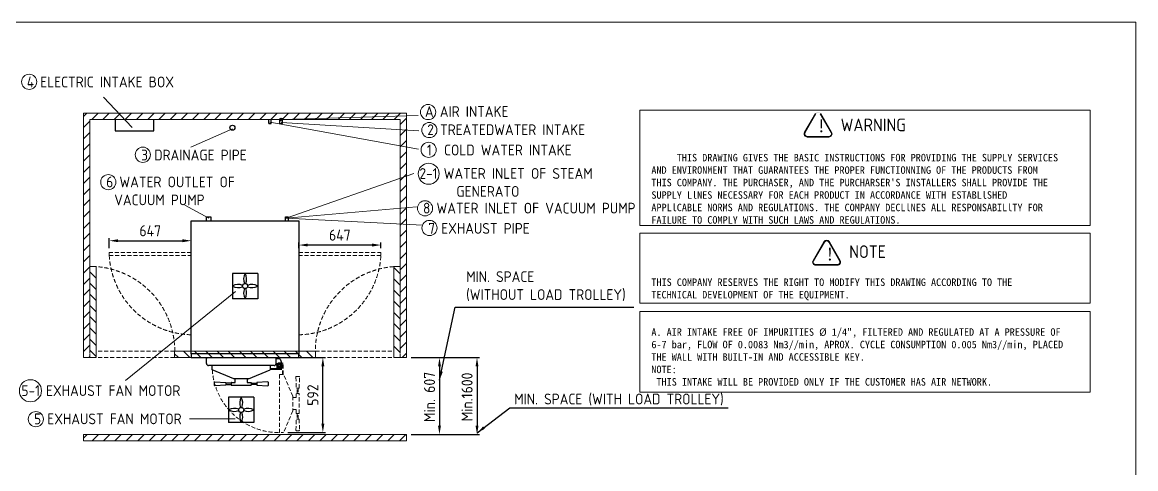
# Model space of a CAD drawing. Header units: millimetres. Extents: x -1024939 to -215729, y -20981 to -2215.
# Drawn here: x -388660 to -379871, y -9539 to -6015 of the extents above; entities that cross this region are included whole.
import ezdxf

# ---------------------------------------------------------------- set-up
doc = ezdxf.new("R2010")
doc.units = ezdxf.units.MM
doc.header["$MEASUREMENT"] = 0
doc.linetypes.add('HIDDEN', pattern=[9.525, 6.35, -3.175])
doc.layers.get('0').update_dxf_attribs({"lineweight": 25})
for name, color, linetype, lineweight in [('D', 3, 'Continuous', 13), ('DIM', 3, 'Continuous', 9), ('F', 7, 'Continuous', 15), ('H', 2, 'HIDDEN', 15), ('S', 4, 'Continuous', 15)]:
    doc.layers.add(name, color=color, linetype=linetype, lineweight=lineweight)
doc.styles.get("Standard").update_dxf_attribs({"font": 'KAIU.TTF'})
doc.styles.add('STU25', font='isocp2.shx')
doc.dimstyles.new('STU25', dxfattribs={"dimscale": 35, "dimtxt": 2.5, "dimasz": 2, "dimexe": 0.6, "dimexo": 1, "dimgap": 1, "dimtad": 1, "dimdsep": 46, "dimtxsty": 'STU25', "dimcen": 2, "dimazin": 2, "dimtfac": 1, "dimtmove": 0, "dimatfit": 3, "dimfxl": 0, "dimtolj": 1, "dimtzin": 0, "dimarcsym": 0})
doc.dimstyles.new('STU25$7', dxfattribs={"dimscale": 35, "dimtxt": 2.5, "dimasz": 2, "dimexe": 1.25, "dimexo": 0.625, "dimgap": 1, "dimtad": 0, "dimdec": 4, "dimdsep": 46, "dimtxsty": 'STU25', "dimcen": 2.5, "dimazin": 2, "dimtfac": 1, "dimtdec": 4, "dimtmove": 0, "dimatfit": 3, "dimfxl": 0, "dimtolj": 1, "dimtzin": 0, "dimarcsym": 0})

# ---------------------------------------------------------------- blocks, each defined once
blk = doc.blocks.new('*D9')
at = {"layer": 'D', "color": 0, "lineweight": -2}
for p, q in [((-385591.2, -8661.7), (-385345.5, -8661.7)), ((-385366.5, -8731.7), (-385366.5, -9198.7)), ((-385591.2, -9268.7), (-385345.5, -9268.7))]:
    blk.add_line(p, q, dxfattribs=at)
at = {"layer": 'D', "color": 0}
for points in [[(-385354.8, -8731.7), (-385378.2, -8731.7), (-385366.5, -8661.7)], [(-385378.2, -9198.7), (-385354.8, -9198.7), (-385366.5, -9268.7)]]:
    blk.add_solid(points, dxfattribs=at)
at = {"layer": 'Defpoints', "color": 0}
for p in [(-385626.2, -8661.7), (-385626.2, -9268.7), (-385366.5, -9268.7)]:
    blk.add_point(p, dxfattribs=at)
at = {"layer": 'D', "color": 0, "insert": (-385445.2, -8972.7), "char_height": 87.5, "attachment_point": 5, "rotation": 90, "style": 'STU25'}
blk.add_mtext('\\A1;{\\Fisocp2.shx;Min. 607}', dxfattribs=at)
blk = doc.blocks.new('*D10')
at = {"layer": 'D', "color": 0, "lineweight": -2}
for p, q in [((-385591.2, -8661.7), (-385049.4, -8661.7)), ((-385070.4, -8731.7), (-385070.4, -9198.7)), ((-385591.2, -9268.7), (-385049.4, -9268.7))]:
    blk.add_line(p, q, dxfattribs=at)
at = {"layer": 'D', "color": 0}
for points in [[(-385058.7, -8731.7), (-385082, -8731.7), (-385070.4, -8661.7)], [(-385082, -9198.7), (-385058.7, -9198.7), (-385070.4, -9268.7)]]:
    blk.add_solid(points, dxfattribs=at)
at = {"layer": 'Defpoints', "color": 0}
for p in [(-385626.2, -8661.7), (-385626.2, -9268.7), (-385070.4, -9268.7)]:
    blk.add_point(p, dxfattribs=at)
at = {"layer": 'D', "color": 0, "insert": (-385149.1, -8972.7), "char_height": 87.5, "attachment_point": 5, "rotation": 90, "style": 'STU25'}
blk.add_mtext('\\A1;{\\Fisocp2.shx;Min.1600}', dxfattribs=at)
blk = doc.blocks.new('*D14')
at = {"layer": 'Defpoints', "color": 0}
for p in [(-386597.5, -8661.7), (-386287.2, -8661.7), (-386597.5, -9253.7)]:
    blk.add_point(p, dxfattribs=at)
at = {"layer": 'DIM', "color": 0, "lineweight": -2}
for p, q in [((-386562.5, -8661.7), (-386266.2, -8661.7)), ((-386287.2, -9183.7), (-386287.2, -8731.7)), ((-386562.5, -9253.7), (-386266.2, -9253.7))]:
    blk.add_line(p, q, dxfattribs=at)
at = {"layer": 'DIM', "color": 0}
for points in [[(-386275.5, -8731.7), (-386298.9, -8731.7), (-386287.2, -8661.7)], [(-386298.9, -9183.7), (-386275.5, -9183.7), (-386287.2, -9253.7)]]:
    blk.add_solid(points, dxfattribs=at)
at = {"layer": 'DIM', "color": 0, "insert": (-386365.9, -8957.7), "char_height": 87.5, "attachment_point": 5, "rotation": 90, "style": 'STU25'}
blk.add_mtext('\\A1;592', dxfattribs=at)
blk = doc.blocks.new('*D19')
at = {"layer": 'D', "color": 0, "lineweight": -2}
for p, q in [((-386476.2, -7796.7), (-386476.2, -7752.3)), ((-385899.2, -7773.3), (-386406.2, -7773.3)), ((-385829.2, -7796.7), (-385829.2, -7752.3))]:
    blk.add_line(p, q, dxfattribs=at)
at = {"layer": 'D', "color": 0}
for points in [[(-386406.2, -7761.6), (-386406.2, -7785), (-386476.2, -7773.3)], [(-385899.2, -7785), (-385899.2, -7761.6), (-385829.2, -7773.3)]]:
    blk.add_solid(points, dxfattribs=at)
at = {"layer": 'Defpoints', "color": 0}
for p in [(-386476.2, -7773.3), (-386476.2, -7831.7), (-385829.2, -7831.7)]:
    blk.add_point(p, dxfattribs=at)
at = {"layer": 'D', "color": 0, "insert": (-386153.3, -7694.6), "char_height": 87.5, "attachment_point": 5, "style": 'STU25'}
blk.add_mtext('\\A1;647', dxfattribs=at)
blk = doc.blocks.new('*D20')
at = {"layer": 'D', "color": 0, "lineweight": -2}
for p, q in [((-387973.2, -7796.7), (-387973.2, -7718.1)), ((-387326.2, -7796.7), (-387326.2, -7718.1)), ((-387903.2, -7739.1), (-387396.2, -7739.1))]:
    blk.add_line(p, q, dxfattribs=at)
at = {"layer": 'D', "color": 0}
for points in [[(-387903.2, -7727.4), (-387903.2, -7750.8), (-387973.2, -7739.1)], [(-387396.2, -7750.8), (-387396.2, -7727.4), (-387326.2, -7739.1)]]:
    blk.add_solid(points, dxfattribs=at)
at = {"layer": 'Defpoints', "color": 0}
for p in [(-387326.2, -7739.1), (-387973.2, -7831.7), (-387326.2, -7831.7)]:
    blk.add_point(p, dxfattribs=at)
at = {"layer": 'D', "color": 0, "insert": (-387649.7, -7660.3), "char_height": 87.5, "attachment_point": 5, "style": 'STU25'}
blk.add_mtext('\\A1;647', dxfattribs=at)

msp = doc.modelspace()

# ---------------------------------------------------------------- hatches: boundary and pattern name
msp.add_hatch(color=256).paths.add_polyline_path([(-386616.249, -6770.922, 1), (-386616.249, -6792.443, 1)])
at = {"layer": 'D'}
h = msp.add_hatch(color=11, dxfattribs=at)
edge = h.paths.add_edge_path()
edge.add_line((-382399.419, -6735.343), (-382484.778, -6883.189))
edge.add_arc((-382463.127, -6895.689), 25, 149.9999999, 270)
edge.add_line((-382463.127, -6920.689), (-382292.409, -6920.689))
edge.add_arc((-382292.409, -6895.689), 25, 270, 389.9999999)
edge.add_line((-382270.758, -6883.189), (-382356.117, -6735.343))
edge.add_arc((-382377.768, -6747.843), 25, 30, 150)
edge = h.paths.add_edge_path(flags=16)
edge.add_arc((-382377.768, -6747.843), 20, 30, 150)
edge.add_line((-382395.089, -6737.843), (-382480.448, -6885.689))
edge.add_arc((-382463.127, -6895.689), 20, 149.9999999, 270)
edge.add_line((-382463.127, -6915.689), (-382292.409, -6915.689))
edge.add_arc((-382292.409, -6895.689), 20, 270, 389.9999999)
edge.add_line((-382275.089, -6885.689), (-382360.448, -6737.843))
h = msp.add_hatch(color=11, dxfattribs=at)
edge = h.paths.add_edge_path()
edge.add_ellipse((-382395.885, -7908.043), major_axis=(25, 0), ratio=1, start_angle=149.9999999, end_angle=270)
edge.add_line((-382395.885, -7933.043), (-382225.167, -7933.043))
edge.add_ellipse((-382225.167, -7908.043), major_axis=(25, 0), ratio=1, start_angle=270, end_angle=389.9999999)
edge.add_line((-382203.516, -7895.543), (-382288.875, -7747.697))
edge.add_ellipse((-382310.526, -7760.197), major_axis=(25, 0), ratio=1, start_angle=30, end_angle=150)
edge.add_line((-382332.176, -7747.697), (-382417.535, -7895.543))
edge = h.paths.add_edge_path(flags=16)
edge.add_ellipse((-382395.885, -7908.043), major_axis=(20, 0), ratio=1, start_angle=149.9999999, end_angle=270)
edge.add_line((-382395.885, -7928.043), (-382225.167, -7928.043))
edge.add_ellipse((-382225.167, -7908.043), major_axis=(20, 0), ratio=1, start_angle=270, end_angle=389.9999999)
edge.add_line((-382207.846, -7898.043), (-382293.205, -7750.197))
edge.add_ellipse((-382310.526, -7760.197), major_axis=(20, 0), ratio=1, start_angle=30, end_angle=150)
edge.add_line((-382327.846, -7750.197), (-382413.205, -7898.043))
at = {"layer": 'H', "ltscale": 5}
h = msp.add_hatch(dxfattribs=at)
h.set_pattern_fill('ANSI31', color=256, scale=500, style=0)
h.set_pattern_definition([(45, (-185170.48, 2677.41), (-44.194174, 44.194174), [])])
h.paths.add_polyline_path([(-388176.249, -6731.683), (-388176.249, -8661.683), (-388126.249, -8661.683), (-388126.249, -8611.683), (-388126.249, -6781.683), (-385676.249, -6781.683), (-385676.249, -8611.683), (-385676.249, -8661.683), (-385626.249, -8661.683), (-385626.249, -6731.683)])
h = msp.add_hatch(dxfattribs=at)
h.set_pattern_fill('ANSI31', color=256, scale=500, angle=90, style=0)
h.set_pattern_definition([(135, (-169345.46, 7551.69), (-44.194174, -44.194174), [])])
h.paths.add_polyline_path([(-388126.249, -8661.683), (-388076.249, -8661.683), (-388076.249, -7942.467), (-388126.249, -7942.467), (-388126.249, -8611.683)])
h = msp.add_hatch(dxfattribs=at)
h.set_pattern_fill('ANSI31', color=256, scale=500, angle=90, style=0)
h.set_pattern_definition([(135, (-169475.46, 7551.69), (-44.194174, -44.194174), [])])
h.paths.add_polyline_path([(-385676.249, -7942.467), (-385676.249, -8611.683), (-385676.249, -8661.683), (-385726.249, -8661.683), (-385726.249, -7942.467)])
h = msp.add_hatch(dxfattribs=at)
h.set_pattern_fill('ANSI31', color=256, scale=500, angle=270, style=0)
h.set_pattern_definition([(315, (-169410.46, 7551.69), (44.194174, 44.194174), [])])
h.paths.add_polyline_path([(-386345.465, -8661.683), (-386345.465, -8611.683), (-387457.033, -8611.683), (-387457.033, -8661.683)])
h = msp.add_hatch(dxfattribs=at)
h.set_pattern_fill('ANSI31', color=256, scale=20, style=0)
h.set_pattern_definition([(45, (-169976.68, 7744.69), (-44.90128, 44.90128), [])])
h.paths.add_polyline_path([(-388176.249, -9268.683), (-388176.249, -9318.683), (-385626.249, -9318.683), (-385626.249, -9268.683)])

# ---------------------------------------------------------------- linework, layer by layer
for p, q in [((-386714.916, -6814.058), (-386714.916, -6781.683)), ((-386714.916, -6814.058), (-386694.916, -6814.058)), ((-386694.916, -6814.058), (-386694.916, -6781.683)), ((-386626.249, -6814.058), (-386626.249, -6781.683)), ((-386626.249, -6814.058), (-386606.249, -6814.058)), ((-386606.249, -6814.058), (-386606.249, -6781.683)), ((-387205.301, -7581.683), (-387205.301, -7551.683)), ((-387205.301, -7551.683), (-387171.301, -7551.683)), ((-387171.301, -7551.683), (-387171.301, -7581.683)), ((-386582.357, -7581.683), (-386582.357, -7551.683)), ((-386582.357, -7551.683), (-386560.657, -7551.683)), ((-386560.657, -7551.683), (-386560.657, -7581.683)), ((-387326.249, -8631.683), (-387326.249, -7581.683)), ((-387326.249, -7581.683), (-386476.249, -7581.683)), ((-387205.301, -7581.683), (-387171.301, -7581.683)), ((-386582.357, -7581.683), (-386560.657, -7581.683)), ((-386476.249, -7581.683), (-386476.249, -8631.683)), ((-387001.249, -7996.683), (-387001.249, -8196.683)), ((-386801.249, -7996.683), (-387001.249, -7996.683)), ((-386801.249, -7996.683), (-386801.249, -8196.683)), ((-386801.249, -8196.683), (-387001.249, -8196.683)), ((-386476.249, -8631.683), (-387326.249, -8631.683)), ((-387326.249, -8631.683), (-387326.249, -8661.683)), ((-387326.249, -8661.683), (-386476.249, -8661.683)), ((-387206.249, -8708.683), (-387206.249, -8669.683)), ((-386656.249, -8708.683), (-386656.249, -8669.683)), ((-386656.249, -8708.183), (-386656.249, -8670.183)), ((-386656.249, -8670.183), (-386629.714, -8670.183)), ((-386625.032, -8673.427), (-386611.748, -8709.151)), ((-386476.249, -8661.683), (-386476.249, -8631.683)), ((-386672.249, -8724.683), (-387190.249, -8724.683)), ((-387159.749, -8757.433), (-387159.749, -8724.683)), ((-386988.749, -8830.183), (-387159.749, -8757.433)), ((-386873.749, -8830.183), (-386702.749, -8757.435)), ((-386702.749, -8724.683), (-386702.749, -8757.435)), ((-386702.749, -8748.183), (-386611.239, -8748.183)), ((-386702.749, -8754.183), (-386611.239, -8754.183)), ((-386656.249, -8708.183), (-386650.249, -8708.183)), ((-386650.249, -8724.183), (-386650.249, -8708.183)), ((-386650.249, -8724.183), (-386650.249, -8748.183)), ((-386611.249, -8711.329), (-386611.249, -8724.183)), ((-386611.249, -8748.183), (-386611.249, -8724.183)), ((-387140.236, -8854.183), (-387053.236, -8858.683)), ((-387053.236, -8858.683), (-387053.236, -8879.683)), ((-387009.999, -8864.433), (-387053.236, -8864.433)), ((-387053.236, -8873.933), (-387009.999, -8873.933)), ((-387009.999, -8858.683), (-387009.999, -8879.683)), ((-387008.999, -8857.683), (-386978.749, -8857.683)), ((-386873.749, -8830.183), (-386988.749, -8830.183)), ((-386978.749, -8857.683), (-386978.749, -8830.183)), ((-386883.749, -8830.183), (-386883.749, -8857.683)), ((-386883.749, -8857.683), (-386853.499, -8857.683)), ((-386852.499, -8858.683), (-386852.499, -8879.683)), ((-386852.499, -8864.433), (-386809.262, -8864.433)), ((-386809.262, -8873.933), (-386852.499, -8873.933)), ((-386722.262, -8854.183), (-386809.262, -8858.683)), ((-386809.262, -8858.683), (-386809.262, -8879.683)), ((-387053.236, -8879.683), (-387140.236, -8884.183)), ((-387008.999, -8880.683), (-386853.499, -8880.683)), ((-386809.262, -8879.683), (-386722.262, -8884.183)), ((-387031.249, -8974.683), (-387031.249, -9174.683)), ((-386831.249, -8974.683), (-387031.249, -8974.683)), ((-386831.249, -8974.683), (-386831.249, -9174.683)), ((-386831.249, -9174.683), (-387031.249, -9174.683))]:
    msp.add_line(p, q)
msp.add_lwpolyline([(-387925.552, -6781.683), (-387925.552, -6871.28), (-387620.863, -6871.28), (-387620.863, -6781.683)])
for centre, radius in [((-387001.249, -6846.683), 20), ((-386616.249, -6781.683), 10.761), ((-386901.249, -8096.683), 20), ((-386901.249, -8096.683), 20), ((-386901.249, -8096.683), 20), ((-386901.249, -8096.683), 20), ((-386630.749, -8724.183), 12), ((-386630.749, -8724.183), 8), ((-386931.249, -9074.683), 20), ((-386931.249, -9074.683), 20), ((-386931.249, -9074.683), 20), ((-386931.249, -9074.683), 20)]:
    msp.add_circle(centre, radius)
for centre, radius, start, end in [((-386820.225, -8042.558), 93.11, 150.4818019, 201.9770324), ((-386982.273, -8042.558), 93.11, 338.0229676, 29.5181981), ((-386955.374, -8177.707), 93.11, 68.0229676, 119.5181981), ((-386847.124, -8177.707), 93.11, 60.4818019, 111.9770324), ((-386955.374, -8015.658), 93.11, 240.4818019, 291.9770324), ((-386820.225, -8150.807), 93.11, 158.0229676, 209.5181981), ((-386982.273, -8150.807), 93.11, 330.4818019, 21.9770324), ((-386847.124, -8015.658), 93.11, 248.0229676, 299.5181981), ((-387190.249, -8669.683), 16, 150, 180), ((-386672.249, -8669.683), 16, 0, 30), ((-386629.714, -8675.183), 5, 20.5560452, 90), ((-387190.249, -8708.683), 16, 180, 270), ((-386672.249, -8708.683), 16, 270, 0), ((-386630.749, -8724.183), 19.5, 0, 180), ((-386630.749, -8724.183), 19.5, 180, 0), ((-386616.249, -8711.329), 5, 0, 25.8189462), ((-387090.464, -8869.183), 55.773, 168.6471146, 191.3528854), ((-387140.236, -8859.19), 5.007, 84.0781277, 168.6471146), ((-387008.999, -8858.683), 1, 90, 180), ((-386853.499, -8858.683), 1, 0, 90), ((-386853.499, -8858.683), 1, 0, 90), ((-386722.262, -8859.19), 5.007, 11.3528854, 95.9218723), ((-386772.034, -8869.183), 55.773, 348.6471146, 11.3528854), ((-387140.236, -8879.177), 5.007, 191.3528854, 270), ((-387008.999, -8879.683), 1, 180, 270), ((-386853.499, -8879.683), 1, 270, 0), ((-386722.262, -8879.177), 5.007, 270, 348.6471146), ((-386850.225, -9020.558), 93.11, 150.4818019, 201.9770324), ((-387012.273, -9020.558), 93.11, 338.0229676, 29.5181981), ((-386985.374, -9155.707), 93.11, 68.0229676, 119.5181981), ((-386985.374, -8993.659), 93.11, 240.4818019, 291.9770324), ((-386850.225, -9128.808), 93.11, 158.0229676, 209.5181981), ((-387012.273, -9128.808), 93.11, 330.4818019, 21.9770324), ((-386877.124, -9155.707), 93.11, 60.4818019, 111.9770324), ((-386877.124, -8993.659), 93.11, 248.0229676, 299.5181981)]:
    msp.add_arc(centre, radius, start, end)
at = {"layer": 'D'}
for p, q in [((-387792.559, -6844.785), (-388018.496, -6606.437)), ((-386616.249, -6781.683), (-385533.598, -6751.274)), ((-386706.14, -6803.804), (-385532.446, -7017.54)), ((-386615.31, -6806.539), (-385530.143, -6870.738)), ((-387001.249, -6856.118), (-387328.92, -6999.441)), ((-386575.681, -7560.238), (-385568.858, -7207.694)), ((-387188.486, -7561.51), (-387375.899, -7459.198)), ((-386575.681, -7560.238), (-385547.279, -7471.108)), ((-386575.681, -7560.238), (-385500.253, -7616.647)), ((-386976.554, -8140.371), (-387846.283, -8841.475)), ((-387340.394, -9144.933), (-386980.597, -9146.287))]:
    msp.add_line(p, q, dxfattribs=at)
at = {"layer": 'D', "color": 11}
for p, q in [((-382399.419, -6735.343), (-382484.778, -6883.189)), ((-382395.089, -6737.843), (-382480.448, -6885.689)), ((-382360.448, -6737.843), (-382275.089, -6885.689)), ((-382356.117, -6735.343), (-382270.758, -6883.189)), ((-382463.127, -6915.689), (-382292.409, -6915.689)), ((-382463.127, -6920.689), (-382292.409, -6920.689)), ((-382332.176, -7747.697), (-382417.535, -7895.543)), ((-382327.846, -7750.197), (-382413.205, -7898.043)), ((-382293.205, -7750.197), (-382207.846, -7898.043)), ((-382288.875, -7747.697), (-382203.516, -7895.543)), ((-382395.885, -7928.043), (-382225.167, -7928.043)), ((-382395.885, -7933.043), (-382225.167, -7933.043))]:
    msp.add_line(p, q, dxfattribs=at)
for points in [[(-383784.481, -6708.839), (-380230.628, -6708.839), (-380230.628, -7618.237), (-383784.481, -7618.237)], [(-383784.481, -7680.252), (-380230.628, -7680.252), (-380230.628, -8232.013), (-383784.481, -8232.013)], [(-383784.481, -8298.331), (-380230.628, -8298.331), (-380230.628, -8934.956), (-383784.481, -8934.956)]]:
    msp.add_lwpolyline(points, close=True, dxfattribs=at)
at = {"layer": 'D'}
for centre, radius in [((-388605.128, -6484.528), 60), ((-385456.419, -6723.439), 60), ((-385446.622, -6865.455), 60), ((-387708.315, -7060.284), 60), ((-385452.097, -7021.898), 60), ((-385451.66, -7210.602), 82.93), ((-387980.925, -7276.485), 60), ((-385480.777, -7483.245), 60), ((-385445.19, -7638.509), 60), ((-388595.331, -8923.828), 87.5), ((-388552.57, -9147.707), 60)]:
    msp.add_circle(centre, radius, dxfattribs=at)
at = {"layer": 'D', "color": 11}
for centre, radius, start, end in [((-382463.127, -6895.689), 25, 149.9999999, 270), ((-382463.127, -6895.689), 20, 149.9999999, 270), ((-382292.409, -6895.689), 25, 270, 29.9999999), ((-382292.409, -6895.689), 20, 270, 29.9999999), ((-382310.526, -7760.197), 25, 30, 150), ((-382310.526, -7760.197), 20, 30, 150), ((-382395.885, -7908.043), 25, 149.9999999, 270), ((-382395.885, -7908.043), 20, 149.9999999, 270), ((-382225.167, -7908.043), 25, 270, 29.9999999), ((-382225.167, -7908.043), 20, 270, 29.9999999)]:
    msp.add_arc(centre, radius, start, end, dxfattribs=at)
at = {"layer": 'F', "color": 6}
msp.add_lwpolyline([(-393055.515, -6014.562), (-393055.515, -15284.562), (-379870.515, -15284.562), (-379870.515, -6014.562)], close=True, dxfattribs=at)
msp.add_lwpolyline([(-393055.515, -6014.562), (-393055.515, -15284.562), (-379870.515, -15284.562), (-379870.515, -6014.562)], close=True, dxfattribs=at)
at = {"layer": 'H', "ltscale": 5}
for p, q in [((-387973.249, -7831.683), (-387973.249, -7856.683)), ((-387326.249, -7831.683), (-387973.249, -7831.683)), ((-387973.249, -7856.683), (-387326.249, -7856.683)), ((-386476.249, -7831.683), (-385829.249, -7831.683)), ((-385829.249, -7856.683), (-386476.249, -7856.683)), ((-385829.249, -7831.683), (-385829.249, -7856.683)), ((-387457.033, -8611.683), (-388076.249, -8611.683)), ((-386345.465, -8611.683), (-385726.249, -8611.683)), ((-387457.033, -8661.683), (-388076.249, -8661.683)), ((-386345.465, -8661.683), (-385726.249, -8661.683)), ((-386606.749, -8796.183), (-386606.749, -8704.672)), ((-386600.749, -8796.183), (-386600.749, -8704.672)), ((-386630.249, -8796.183), (-386597.497, -8796.183)), ((-386630.249, -8796.183), (-386630.249, -9253.183)), ((-386524.748, -8967.183), (-386597.497, -8796.183)), ((-386500.748, -8815.695), (-386496.248, -8902.695)), ((-386475.248, -8902.695), (-386470.748, -8815.695)), ((-386497.248, -8977.183), (-386497.248, -8946.933)), ((-386496.248, -8902.695), (-386475.248, -8902.695)), ((-386496.248, -8945.933), (-386475.248, -8945.933)), ((-386490.498, -8945.933), (-386490.498, -8902.695)), ((-386480.998, -8902.695), (-386480.998, -8945.933)), ((-386474.248, -9102.433), (-386474.248, -8946.933)), ((-386524.748, -8967.183), (-386524.748, -9082.183)), ((-386524.748, -8977.183), (-386497.248, -8977.183)), ((-386524.748, -9082.183), (-386597.499, -9253.183)), ((-386497.248, -9072.183), (-386524.748, -9072.183)), ((-386497.248, -9102.433), (-386497.248, -9072.183)), ((-386496.248, -9103.433), (-386475.248, -9103.433)), ((-386490.498, -9103.433), (-386490.498, -9146.67)), ((-386480.998, -9146.67), (-386480.998, -9103.433)), ((-386500.748, -9233.67), (-386496.248, -9146.67)), ((-386496.248, -9146.67), (-386475.248, -9146.67)), ((-386475.248, -9146.67), (-386470.748, -9233.67))]:
    msp.add_line(p, q, dxfattribs=at)
at = {"layer": 'H'}
for p, q in [((-388126.249, -8611.683), (-388126.249, -8661.683)), ((-385676.249, -8611.683), (-385676.249, -8661.683)), ((-388126.249, -8661.683), (-388176.249, -8661.683)), ((-385676.249, -8661.683), (-385626.249, -8661.683)), ((-386606.749, -8704.683), (-386630.749, -8704.683)), ((-386630.749, -8743.683), (-386606.749, -8743.683)), ((-386600.749, -8704.675), (-386606.749, -8704.683))]:
    msp.add_line(p, q, dxfattribs=at)
at = {"layer": 'H', "ltscale": 3}
msp.add_line((-386597.499, -9253.183), (-386630.249, -9253.183), dxfattribs=at)
at = {"layer": 'H', "ltscale": 5}
for centre, radius, start, end in [((-387310.015, -7817.49), 664.391, 183.3818775, 268.5998544), ((-386492.483, -7817.49), 664.391, 271.4001456, 356.6181225), ((-388126.249, -8611.683), 670, 0, 85.7202168), ((-385676.249, -8611.683), 670, 94.2797832, 180), ((-386630.749, -8724.183), 530.044, 183.5965939, 270.0541548), ((-386495.741, -8815.695), 5.007, 101.3528854, 185.9218723), ((-386485.748, -8865.468), 55.773, 78.6471146, 101.3528854), ((-386475.755, -8815.695), 5.007, 0, 78.6471146), ((-386475.248, -8946.933), 1, 0, 90), ((-386496.248, -9102.433), 1, 180, 270), ((-386475.248, -9102.433), 1, 270, 0), ((-386495.741, -9233.67), 5.007, 174.0781277, 258.6471146), ((-386485.748, -9183.898), 55.773, 258.6471146, 281.3528854), ((-386475.755, -9233.67), 5.007, 281.3528854, 0)]:
    msp.add_arc(centre, radius, start, end, dxfattribs=at)
at = {"layer": 'H'}
msp.add_arc((-386630.749, -8724.183), 19.5, 90, 270, dxfattribs=at)
at = {"layer": 'S', "linetype": 'Continuous'}
msp.add_line((-388176.249, -6731.683), (-385626.249, -6731.683), dxfattribs=at)
at = {"layer": 'S'}
for p, q in [((-388176.249, -6731.683), (-388176.249, -8661.683)), ((-385626.249, -6731.683), (-385626.249, -8661.683)), ((-388126.249, -6781.683), (-388126.249, -8611.683)), ((-388126.249, -6781.683), (-385676.249, -6781.683)), ((-385676.249, -6781.683), (-385676.249, -8611.683)), ((-388126.249, -7942.467), (-388126.249, -8611.683)), ((-388076.249, -7942.467), (-388126.249, -7942.467)), ((-388076.249, -8661.683), (-388076.249, -7942.467)), ((-385726.249, -8661.683), (-385726.249, -7942.467)), ((-385726.249, -7942.467), (-385676.249, -7942.467)), ((-387457.033, -8611.683), (-386345.465, -8611.683)), ((-387457.033, -8661.683), (-387457.033, -8611.683)), ((-386345.465, -8661.683), (-386345.465, -8611.683)), ((-388076.249, -8661.683), (-388176.249, -8661.683)), ((-387457.033, -8661.683), (-386345.465, -8661.683)), ((-385726.249, -8661.683), (-385626.249, -8661.683)), ((-388176.249, -9268.683), (-385626.249, -9268.683)), ((-388176.249, -9268.683), (-388176.249, -9318.683)), ((-385626.249, -9268.683), (-385626.249, -9318.683)), ((-388176.249, -9318.683), (-385626.249, -9318.683))]:
    msp.add_line(p, q, dxfattribs=at)

# ---------------------------------------------------------------- texts
at = {"layer": 'D', "char_height": 85, "attachment_point": 1, "style": 'STU25'}
for s, insert in [('4 ELECTRIC INTAKE BOX', (-388624.041, -6443.408)), ('1  COLD WATER INTAKE', (-385465.876, -6980.682))]:
    msp.add_mtext(s, dxfattribs=dict(at, insert=insert))
at = {"layer": 'D', "char_height": 85, "attachment_point": 1}
for s, insert in [('{\\Fisocp2.shx;\\C3;A AIR INTAKE}', (-385481.205, -6676.704)), ('{\\Fisocp3.shx;\\C3;2 \\Fisocp2.shx;TREATEDWATER INTAKE}', (-385462.606, -6820.541)), ('{\\Fisocp2.shx;\\C3;3 DRAINAGE PIPE}', (-387720.766, -7020.098)), ('{\\Fisocp2.shx|c136;\\C3;2-1 WATER INLET OF STEAM \\P      GENERATO}', (-385524.629, -7165.654)), ('{\\Fisocp2.shx;\\C3;6 WATER OUTLET OF \\P\\f???|b0|i0|c0|p65;  \\Fisocp2.shx;VACUUM PUMP}', (-387997.185, -7232.531)), ('{\\Fisocp2.shx;\\C3;8 WATER INLET OF VACUUM PUMP}', (-385496.473, -7439.481)), ('{\\Fisocp2.shx;\\C3;7 EXHAUST PIPE}', (-385455.069, -7599.573)), ('{\\Fisocp2.shx|c136;\\C3;MIN. SPACE \\P(WITHOUT LOAD TROLLEY)}', (-385156.015, -7979.971)), ('{\\Fisocp2.shx;\\C3;5-1 EXHAUST FAN MOTOR}', (-388666.569, -8879.746)), ('{\\Fisocp2.shx;\\C3;MIN. SPACE (WITH LOAD TROLLEY)}', (-384776.65, -8946.238)), ('{\\Fisocp2.shx;\\C3;5 EXHAUST FAN MOTOR}', (-388566.583, -9103.057))]:
    msp.add_mtext(s, dxfattribs=dict(at, insert=insert))
at = {"layer": 'D', "color": 11, "char_height": 100, "attachment_point": 1, "style": 'STU25'}
for s, insert in [('{\\f標楷體|b0|i0|c136|p65;!}', (-382386.079, -6782.572)), ('WARNING', (-382199.566, -6774.824)), ('{\\f標楷體|b0|i0|c136|p65;!}', (-382318.836, -7794.926)), ('NOTE', (-382132.324, -7775.558))]:
    msp.add_mtext(s, dxfattribs=dict(at, insert=insert))
at = {"layer": 'D', "color": 11, "lineweight": 0, "insert": (-383694.006, -7053.628), "char_height": 59, "attachment_point": 1}
msp.add_mtext('     THIS DRAWING GIVES THE BASIC INSTRUCTIONS FOR PROVIDING THE SUPPLY SERVICES ^JAND ENVIRONMENT THAT GUARANTEES THE PROPER FUNCTIONNING OF THE PRODUCTS FROM ^JTHIS COMPANY. THE PURCHASER, AND THE PURCHARSER\'S INSTALLERS SHALL PROVIDE THE ^JSUPPLY LlNES NECESSARY FOR EACH PRODUCT IN ACCORDANCE WITH ESTABLlSHED ^JAPPLlCABLE NORMS AND REGULATIONS. THE COMPANY DECLlNES ALL RESPONSABILlTY FOR ^JFAILURE TO COMPLY WITH SUCH LAWS AND REGULATIONS.^J^J^J^J\\PTHIS COMPANY RESERVES THE RIGHT TO MODIFY THIS DRAWING ACCORDING TO THE ^JTECHNICAL DEVELOPMENT OF THE EQUIPMENT.^J^J^JA. AIR INTAKE FREE OF IMPURITIES %%C 1/4", FILTERED AND REGULATED AT A PRESSURE OF ^J6-7 bar, FLOW OF 0.0083 Nm3//min, APROX. CYCLE CONSUMPTION 0.005 Nm3//min, PLACED \\PTHE WALL WITH BUILT-IN AND ACCESSIBLE KEY.^JNOTE:^J THIS INTAKE WILL BE PROVIDED ONLY IF THE CUSTOMER HAS AIR NETWORK.', dxfattribs=at)

# ---------------------------------------------------------------- dimensions: what is measured, and where the dimension line sits
at = {"layer": 'D'}
dim = msp.add_linear_dim(base=(-387326.249, -7739.097), p1=(-387973.249, -7831.683), p2=(-387326.249, -7831.683), dimstyle='STU25', dxfattribs=at)
dim.commit()
dim.dimension.update_dxf_attribs({"geometry": '*D20', "text_midpoint": (-387649.749, -7660.347)})
dim = msp.add_linear_dim(base=(-386476.249, -7773.315), p1=(-385829.249, -7831.683), p2=(-386476.249, -7831.683), dimstyle='STU25', dxfattribs=at)
dim.commit()
dim.dimension.update_dxf_attribs({"geometry": '*D19', "text_midpoint": (-386153.256, -7773.315), "dimtype": 160})
for base, text, picture, middle in [((-385366.483, -9268.683), '{\\Fisocp2.shx;Min. <>}', '*D9', (-385366.483, -8972.683)), ((-385070.379, -9268.683), '{\\Fisocp2.shx;Min.1600}', '*D10', (-385070.379, -8972.683))]:
    dim = msp.add_linear_dim(base=base, p1=(-385626.249, -8661.683), p2=(-385626.249, -9268.683), angle=90, text=text, dimstyle='STU25', dxfattribs=at)
    dim.commit()
    dim.dimension.update_dxf_attribs({"geometry": picture, "text_midpoint": middle, "dimtype": 160})
at = {"layer": 'DIM'}
dim = msp.add_linear_dim(base=(-386287.184, -8661.683), p1=(-386597.499, -9253.683), p2=(-386597.499, -8661.683), angle=90, dimstyle='STU25', dxfattribs=at)
dim.commit()
dim.dimension.update_dxf_attribs({"geometry": '*D14', "text_midpoint": (-386287.184, -8957.683), "dimtype": 160})

# ---------------------------------------------------------------- leaders
at = {"layer": 'D'}
for points in [[(-385366.483, -8840.425), (-385243.342, -8262.711), (-383832.141, -8262.711)], [(-385070.379, -9256.708), (-384811.102, -9058.878), (-383086.499, -9058.878)]]:
    msp.add_leader(points, dimstyle='STU25$7', override={"dimgap": 1, "dimtad": 0}, dxfattribs=at)

doc.saveas('drawing.dxf')
